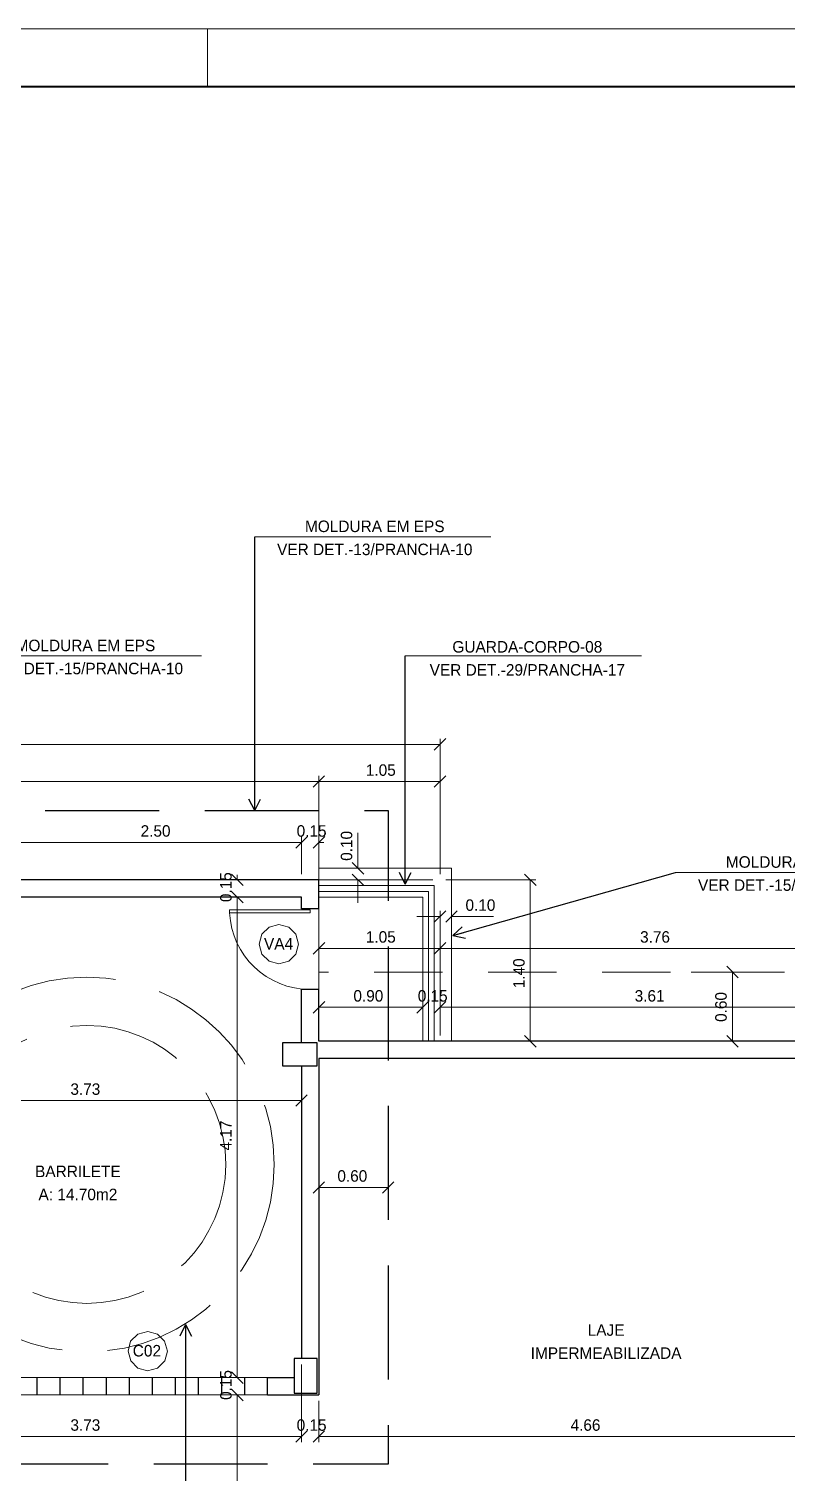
# Model space of a CAD drawing. Header units: metres. Extents: x 3.9 to 63.3, y 8 to 50.1.
# Drawn here: x 43.3 to 49.87, y 37.54 to 50.07 of the extents above; entities that cross this region are included whole.
import ezdxf
from ezdxf.enums import TextEntityAlignment as Align

# ---------------------------------------------------------------- set-up
doc = ezdxf.new("R2010")
doc.units = ezdxf.units.M
doc.header["$MEASUREMENT"] = 0
doc.linetypes.add('DGN Style 2', pattern=[0.988287, 0.592972, -0.395315])
doc.linetypes.add('DGN Style 3', pattern=[1.383601, 0.988287, -0.395315])
doc.layers.get('Defpoints').update_dxf_attribs({"lineweight": 0})
for name, color, linetype, lineweight in [('$1$23B - Cotas Aux 2', 7, 'Continuous', 0), ('00-EDIFICACOES TÉRREO', 7, 'Continuous', 0), ('CORNIJAS_VAR NA PLANTA PTIPO 1', 7, 'Continuous', 0), ('Level 1', 7, 'Continuous', 0), ('Level 12', 7, 'Continuous', 0), ('Level 25-1', 7, 'Continuous', 0), ('Level 27-1', 7, 'Continuous', 0), ('Level 39', 7, 'Continuous', 0), ('Level 50', 7, 'Continuous', 0), ('Level 60-1', 7, 'Continuous', 0), ('Level 62-1', 7, 'Continuous', 0), ('Level 63', 7, 'Continuous', 0)]:
    doc.layers.add(name, color=color, linetype=linetype, lineweight=lineweight)
doc.layers.add('6', color=6, linetype='Continuous')
doc.styles.add('Style-INTL_ENGINEERING', font='INTL_ENGINEERING.shx')
doc.dimstyles.get("Standard").update_dxf_attribs({"dimtxt": 0.18, "dimasz": 0.18, "dimexe": 0.18, "dimexo": 0.0625, "dimgap": 0.09, "dimtad": 0, "dimtih": 1, "dimtoh": 1, "dimdec": 4, "dimzin": 1, "dimdsep": 46, "dimtxsty": 'Standard', "dimcen": 0, "dimadec": 0, "dimazin": 0, "dimtfac": 1, "dimtdec": 4, "dimtofl": 0, "dimtmove": 0, "dimatfit": 3, "dimfxl": 0, "dimtolj": 1, "dimtzin": 1, "dimarcsym": 0})

# ---------------------------------------------------------------- blocks, each defined once
blk = doc.blocks.new('*U85')
at = {"layer": '00-EDIFICACOES TÉRREO', "color": 4, "linetype": 'Continuous', "lineweight": 0, "flags": 128}
blk.add_lwpolyline([(0.00342, 0), (0.00294, 0.00172), (0.00172, 0.00296), (0, 0.00342), (-0.00171, 0.00296), (-0.00296, 0.00172), (-0.00341, 0), (-0.00294, -0.00171), (-0.00172, -0.00295), (-0.00001, -0.00341), (0.00173, -0.00294), (0.00295, -0.00171)], close=True, dxfattribs=at)
at = {"layer": '00-EDIFICACOES TÉRREO', "color": 4, "linetype": 'Continuous', "lineweight": 0, "style": 'Style-INTL_ENGINEERING'}
blk.add_text('C02', height=0.001999, rotation=359.9999, dxfattribs=at).set_placement((-0.00259, -0.00093))
blk = doc.blocks.new('*D479')
at = {"layer": 'Defpoints', "color": 2, "linetype": 'Continuous', "lineweight": 0}
for p, q in [((45.665, 41.025), (45.665, 40.725)), ((41.89, 40.725), (41.989, 40.825)), ((41.939, 40.171), (41.939, 40.824)), ((45.665, 40.775), (41.939, 40.775)), ((45.714, 40.825), (45.615, 40.725))]:
    blk.add_line(p, q, dxfattribs=at)
at = {"layer": 'Defpoints'}
for p in [(45.665, 41.075), (41.939, 40.775), (43.802, 40.775), (41.939, 40.122)]:
    blk.add_point(p, dxfattribs=at)
at = {"layer": 'Defpoints', "color": 2, "linetype": 'Continuous', "lineweight": 0, "style": 'Style-INTL_ENGINEERING'}
blk.add_text('3.73', height=0.0995, dxfattribs=at).set_placement((43.66, 40.874), align=Align.MIDDLE_LEFT)
blk = doc.blocks.new('_Oblique')
at = {"color": 0, "linetype": 'ByBlock', "lineweight": -2}
blk.add_line((0.5, 0.5), (-0.5, -0.5), dxfattribs=at)
blk = doc.blocks.new('*D510')
at = {"layer": 'Defpoints', "color": 2, "linetype": 'Continuous', "lineweight": 0}
for p, q in [((45.057, 42.589), (45.157, 42.489)), ((45.615, 42.539), (45.058, 42.539)), ((45.107, 42.539), (45.107, 38.372)), ((45.157, 38.322), (45.057, 38.421)), ((45.32, 38.372), (45.058, 38.372))]:
    blk.add_line(p, q, dxfattribs=at)
at = {"layer": 'Defpoints'}
for p in [(45.665, 42.539), (45.107, 40.455), (45.107, 38.372), (45.369, 38.372)]:
    blk.add_point(p, dxfattribs=at)
at = {"layer": 'Defpoints', "color": 2, "linetype": 'Continuous', "lineweight": 0, "style": 'Style-INTL_ENGINEERING'}
blk.add_text('4.17', height=0.0995, rotation=90, dxfattribs=at).set_placement((45.008, 40.342), align=Align.MIDDLE_LEFT)
blk = doc.blocks.new('*D511')
at = {"layer": 'Defpoints', "color": 2, "linetype": 'Continuous', "lineweight": 0}
for p, q in [((45.157, 38.322), (45.057, 38.421)), ((45.32, 38.372), (45.058, 38.372)), ((45.107, 38.415), (45.107, 38.372)), ((45.057, 38.271), (45.157, 38.172)), ((45.32, 38.222), (45.058, 38.222)), ((45.107, 38.022), (45.107, 38.222))]:
    blk.add_line(p, q, dxfattribs=at)
at = {"layer": 'Defpoints'}
for p in [(45.369, 38.372), (45.107, 38.297), (45.107, 38.222), (45.369, 38.222)]:
    blk.add_point(p, dxfattribs=at)
at = {"layer": 'Defpoints', "color": 2, "linetype": 'Continuous', "lineweight": 0, "style": 'Style-INTL_ENGINEERING'}
blk.add_text('0.15', height=0.0995, rotation=90, dxfattribs=at).set_placement((45.008, 38.179), align=Align.MIDDLE_LEFT)
blk = doc.blocks.new('*D512')
at = {"layer": 'Defpoints', "color": 2, "linetype": 'Continuous', "lineweight": 0}
for p, q in [((45.057, 38.271), (45.157, 38.172)), ((45.32, 38.222), (45.058, 38.222)), ((45.107, 38.222), (45.107, 34.729)), ((44.744, 34.729), (45.157, 34.729)), ((45.157, 34.679), (45.057, 34.779))]:
    blk.add_line(p, q, dxfattribs=at)
at = {"layer": 'Defpoints'}
for p in [(45.369, 38.222), (45.107, 36.475), (44.695, 34.729), (45.107, 34.729)]:
    blk.add_point(p, dxfattribs=at)
at = {"layer": 'Defpoints', "color": 2, "linetype": 'Continuous', "lineweight": 0, "style": 'Style-INTL_ENGINEERING'}
blk.add_text('3.49', height=0.0995, rotation=90, dxfattribs=at).set_placement((45.008, 36.333), align=Align.MIDDLE_LEFT)
blk = doc.blocks.new('*D509')
at = {"layer": 'Defpoints', "color": 2, "linetype": 'Continuous', "lineweight": 0}
for p, q in [((45.157, 42.639), (45.057, 42.739)), ((45.107, 42.732), (45.107, 42.689)), ((45.057, 42.589), (45.157, 42.489)), ((45.765, 42.689), (45.058, 42.689)), ((45.615, 42.539), (45.058, 42.539)), ((45.107, 42.34), (45.107, 42.539))]:
    blk.add_line(p, q, dxfattribs=at)
at = {"layer": 'Defpoints'}
for p in [(45.107, 42.614), (45.815, 42.689), (45.107, 42.539), (45.665, 42.539)]:
    blk.add_point(p, dxfattribs=at)
at = {"layer": 'Defpoints', "color": 2, "linetype": 'Continuous', "lineweight": 0, "style": 'Style-INTL_ENGINEERING'}
blk.add_text('0.15', height=0.0995, rotation=90, dxfattribs=at).set_placement((45.008, 42.496), align=Align.MIDDLE_LEFT)
blk = doc.blocks.new('*D526')
at = {"layer": 'Defpoints', "color": 2, "linetype": 'Continuous', "lineweight": 0}
for p, q in [((43.115, 42.964), (43.214, 43.064)), ((43.165, 42.739), (43.165, 43.064)), ((45.665, 43.014), (43.165, 43.014)), ((45.715, 43.064), (45.615, 42.964)), ((45.665, 42.739), (45.665, 43.064))]:
    blk.add_line(p, q, dxfattribs=at)
at = {"layer": 'Defpoints'}
for p in [(43.165, 43.014), (44.415, 43.014), (43.165, 42.689), (45.665, 42.689)]:
    blk.add_point(p, dxfattribs=at)
at = {"layer": 'Defpoints', "color": 2, "linetype": 'Continuous', "lineweight": 0, "style": 'Style-INTL_ENGINEERING'}
blk.add_text('2.50', height=0.0995, dxfattribs=at).set_placement((44.269, 43.113), align=Align.MIDDLE_LEFT)
blk = doc.blocks.new('*D525')
at = {"layer": 'Defpoints', "color": 2, "linetype": 'Continuous', "lineweight": 0}
for p, q in [((45.465, 43.014), (45.665, 43.014)), ((45.715, 43.064), (45.615, 42.964)), ((45.665, 42.739), (45.665, 43.064)), ((45.765, 42.964), (45.865, 43.064)), ((45.815, 42.739), (45.815, 43.064)), ((45.858, 43.014), (45.815, 43.014))]:
    blk.add_line(p, q, dxfattribs=at)
at = {"layer": 'Defpoints'}
for p in [(45.665, 43.014), (45.74, 43.014), (45.665, 42.689), (45.815, 42.689)]:
    blk.add_point(p, dxfattribs=at)
at = {"layer": 'Defpoints', "color": 2, "linetype": 'Continuous', "lineweight": 0, "style": 'Style-INTL_ENGINEERING'}
blk.add_text('0.15', height=0.0995, dxfattribs=at).set_placement((45.622, 43.113), align=Align.MIDDLE_LEFT)
blk = doc.blocks.new('*D531')
at = {"layer": 'Defpoints', "color": 2, "linetype": 'Continuous', "lineweight": 0}
for p, q in [((37.985, 43.492), (38.084, 43.592)), ((38.035, 42.739), (38.035, 43.591)), ((45.864, 43.592), (45.765, 43.492)), ((45.815, 42.839), (45.815, 43.591)), ((45.815, 43.542), (38.035, 43.542))]:
    blk.add_line(p, q, dxfattribs=at)
at = {"layer": 'Defpoints'}
for p in [(38.035, 43.542), (41.925, 43.542), (45.815, 42.789), (38.035, 42.689)]:
    blk.add_point(p, dxfattribs=at)
at = {"layer": 'Defpoints', "color": 2, "linetype": 'Continuous', "lineweight": 0, "style": 'Style-INTL_ENGINEERING'}
blk.add_text('7.78', height=0.0995, dxfattribs=at).set_placement((41.783, 43.641), align=Align.MIDDLE_LEFT)
blk = doc.blocks.new('*D530')
at = {"layer": 'Defpoints', "color": 2, "linetype": 'Continuous', "lineweight": 0}
for p, q in [((45.765, 43.492), (45.864, 43.592)), ((45.815, 42.839), (45.815, 43.591)), ((46.914, 43.592), (46.815, 43.492)), ((46.865, 42.739), (46.865, 43.591)), ((46.865, 43.542), (45.815, 43.542))]:
    blk.add_line(p, q, dxfattribs=at)
at = {"layer": 'Defpoints'}
for p in [(45.815, 43.542), (46.34, 43.542), (45.815, 42.789), (46.865, 42.689)]:
    blk.add_point(p, dxfattribs=at)
at = {"layer": 'Defpoints', "color": 2, "linetype": 'Continuous', "lineweight": 0, "style": 'Style-INTL_ENGINEERING'}
blk.add_text('1.05', height=0.0995, dxfattribs=at).set_placement((46.222, 43.641), align=Align.MIDDLE_LEFT)
blk = doc.blocks.new('*D533')
at = {"layer": 'Defpoints', "color": 2, "linetype": 'Continuous', "lineweight": 0}
for p, q in [((33.676, 43.814), (33.775, 43.914)), ((33.725, 43.489), (33.725, 43.913)), ((33.725, 43.864), (46.865, 43.864)), ((46.914, 43.914), (46.815, 43.814)), ((46.865, 42.739), (46.865, 43.913))]:
    blk.add_line(p, q, dxfattribs=at)
at = {"layer": 'Defpoints'}
for p in [(40.295, 43.864), (46.865, 43.864), (33.725, 43.439), (46.865, 42.689)]:
    blk.add_point(p, dxfattribs=at)
at = {"layer": 'Defpoints', "color": 2, "linetype": 'Continuous', "lineweight": 0, "style": 'Style-INTL_ENGINEERING'}
blk.add_text('13.14', height=0.0995, dxfattribs=at).set_placement((40.165, 43.963), align=Align.MIDDLE_LEFT)
blk = doc.blocks.new('*D535')
at = {"layer": 'Defpoints', "color": 2, "linetype": 'Continuous', "lineweight": 0}
for p, q in [((45.765, 42.045), (45.865, 42.145)), ((45.815, 41.339), (45.815, 42.144)), ((46.865, 42.095), (45.815, 42.095)), ((46.914, 42.145), (46.815, 42.045)), ((46.865, 42.039), (46.865, 42.144))]:
    blk.add_line(p, q, dxfattribs=at)
at = {"layer": 'Defpoints'}
for p in [(45.815, 42.095), (46.34, 42.095), (46.865, 41.989), (45.815, 41.289)]:
    blk.add_point(p, dxfattribs=at)
at = {"layer": 'Defpoints', "color": 2, "linetype": 'Continuous', "lineweight": 0, "style": 'Style-INTL_ENGINEERING'}
blk.add_text('1.05', height=0.0995, dxfattribs=at).set_placement((46.222, 42.194), align=Align.MIDDLE_LEFT)
blk = doc.blocks.new('*D534')
at = {"layer": 'Defpoints', "color": 2, "linetype": 'Continuous', "lineweight": 0}
for p, q in [((46.815, 42.045), (46.914, 42.145)), ((46.865, 42.039), (46.865, 42.144)), ((50.625, 42.095), (46.865, 42.095)), ((50.674, 42.145), (50.575, 42.045)), ((50.625, 41.339), (50.625, 42.144))]:
    blk.add_line(p, q, dxfattribs=at)
at = {"layer": 'Defpoints'}
for p in [(46.865, 42.095), (48.745, 42.095), (46.865, 41.989), (50.625, 41.289)]:
    blk.add_point(p, dxfattribs=at)
at = {"layer": 'Defpoints', "color": 2, "linetype": 'Continuous', "lineweight": 0, "style": 'Style-INTL_ENGINEERING'}
blk.add_text('3.76', height=0.0995, dxfattribs=at).set_placement((48.6, 42.194), align=Align.MIDDLE_LEFT)
blk = doc.blocks.new('*D536')
at = {"layer": 'Defpoints', "color": 2, "linetype": 'Continuous', "lineweight": 0}
for p, q in [((46.665, 42.371), (46.865, 42.371)), ((46.914, 42.421), (46.815, 42.321)), ((46.865, 42.324), (46.865, 42.421)), ((46.915, 42.321), (47.014, 42.421)), ((46.965, 42.089), (46.965, 42.421)), ((47.33, 42.371), (46.965, 42.371))]:
    blk.add_line(p, q, dxfattribs=at)
at = {"layer": 'Defpoints'}
for p in [(46.965, 42.371), (47.208, 42.371), (46.865, 42.275), (46.965, 42.039)]:
    blk.add_point(p, dxfattribs=at)
at = {"layer": 'Defpoints', "color": 2, "linetype": 'Continuous', "lineweight": 0, "style": 'Style-INTL_ENGINEERING'}
blk.add_text('0.10', height=0.0995, dxfattribs=at).set_placement((47.086, 42.47), align=Align.MIDDLE_LEFT)
blk = doc.blocks.new('*D537')
at = {"layer": 'Defpoints', "color": 2, "linetype": 'Continuous', "lineweight": 0}
for p, q in [((47.598, 42.739), (47.698, 42.639)), ((46.914, 42.689), (47.697, 42.689)), ((47.648, 42.689), (47.648, 41.289)), ((47.698, 41.239), (47.598, 41.339)), ((47.014, 41.289), (47.697, 41.289))]:
    blk.add_line(p, q, dxfattribs=at)
at = {"layer": 'Defpoints'}
for p in [(46.865, 42.689), (47.648, 41.867), (46.965, 41.289), (47.648, 41.289)]:
    blk.add_point(p, dxfattribs=at)
at = {"layer": 'Defpoints', "color": 2, "linetype": 'Continuous', "lineweight": 0, "style": 'Style-INTL_ENGINEERING'}
blk.add_text('1.40', height=0.0995, rotation=90, dxfattribs=at).set_placement((47.549, 41.749), align=Align.MIDDLE_LEFT)
blk = doc.blocks.new('*D539')
at = {"layer": 'Defpoints', "color": 2, "linetype": 'Continuous', "lineweight": 0}
for p, q in [((46.815, 41.534), (46.914, 41.634)), ((46.865, 41.339), (46.865, 41.633)), ((50.475, 41.584), (46.865, 41.584)), ((50.524, 41.634), (50.425, 41.534)), ((50.475, 41.339), (50.475, 41.633))]:
    blk.add_line(p, q, dxfattribs=at)
at = {"layer": 'Defpoints'}
for p in [(46.865, 41.584), (48.67, 41.584), (46.865, 41.289), (50.475, 41.289)]:
    blk.add_point(p, dxfattribs=at)
at = {"layer": 'Defpoints', "color": 2, "linetype": 'Continuous', "lineweight": 0, "style": 'Style-INTL_ENGINEERING'}
blk.add_text('3.61', height=0.0995, dxfattribs=at).set_placement((48.553, 41.683), align=Align.MIDDLE_LEFT)
blk = doc.blocks.new('*D540')
at = {"layer": 'Defpoints', "color": 2, "linetype": 'Continuous', "lineweight": 0}
for p, q in [((46.515, 41.584), (46.715, 41.584)), ((46.764, 41.634), (46.665, 41.534)), ((46.715, 41.339), (46.715, 41.633)), ((46.815, 41.534), (46.914, 41.634)), ((46.865, 41.339), (46.865, 41.633)), ((46.907, 41.584), (46.865, 41.584))]:
    blk.add_line(p, q, dxfattribs=at)
at = {"layer": 'Defpoints'}
for p in [(46.715, 41.584), (46.79, 41.584), (46.715, 41.289), (46.865, 41.289)]:
    blk.add_point(p, dxfattribs=at)
at = {"layer": 'Defpoints', "color": 2, "linetype": 'Continuous', "lineweight": 0, "style": 'Style-INTL_ENGINEERING'}
blk.add_text('0.15', height=0.0995, dxfattribs=at).set_placement((46.672, 41.683), align=Align.MIDDLE_LEFT)
blk = doc.blocks.new('*D541')
at = {"layer": 'Defpoints', "color": 2, "linetype": 'Continuous', "lineweight": 0}
for p, q in [((45.765, 41.534), (45.865, 41.634)), ((45.815, 41.339), (45.815, 41.633)), ((46.715, 41.584), (45.815, 41.584)), ((46.764, 41.634), (46.665, 41.534)), ((46.715, 41.339), (46.715, 41.633))]:
    blk.add_line(p, q, dxfattribs=at)
at = {"layer": 'Defpoints'}
for p in [(45.815, 41.584), (46.265, 41.584), (45.815, 41.289), (46.715, 41.289)]:
    blk.add_point(p, dxfattribs=at)
at = {"layer": 'Defpoints', "color": 2, "linetype": 'Continuous', "lineweight": 0, "style": 'Style-INTL_ENGINEERING'}
blk.add_text('0.90', height=0.0995, dxfattribs=at).set_placement((46.114, 41.683), align=Align.MIDDLE_LEFT)
blk = doc.blocks.new('*D542')
at = {"layer": 'Defpoints', "color": 2, "linetype": 'Continuous', "lineweight": 0}
for p, q in [((49.042, 41.889), (49.45, 41.889)), ((49.351, 41.939), (49.45, 41.839)), ((49.401, 41.289), (49.401, 41.889)), ((49.401, 41.457), (49.401, 41.289)), ((49.45, 41.239), (49.351, 41.339)), ((49.311, 41.289), (49.45, 41.289))]:
    blk.add_line(p, q, dxfattribs=at)
at = {"layer": 'Defpoints'}
for p in [(48.992, 41.889), (49.401, 41.61), (49.261, 41.289), (49.401, 41.289)]:
    blk.add_point(p, dxfattribs=at)
at = {"layer": 'Defpoints', "color": 2, "linetype": 'Continuous', "lineweight": 0, "style": 'Style-INTL_ENGINEERING'}
blk.add_text('0.60', height=0.0995, rotation=90, dxfattribs=at).set_placement((49.301, 41.457), align=Align.MIDDLE_LEFT)
blk = doc.blocks.new('*D552')
at = {"layer": 'Defpoints', "color": 2, "linetype": 'Continuous', "lineweight": 0}
for p, q in [((45.815, 38.172), (45.815, 37.812)), ((45.765, 37.812), (45.864, 37.911)), ((50.475, 37.862), (45.815, 37.862)), ((50.524, 37.911), (50.425, 37.812)), ((50.475, 37.885), (50.475, 37.812))]:
    blk.add_line(p, q, dxfattribs=at)
at = {"layer": 'Defpoints'}
for p in [(45.815, 38.222), (45.815, 37.862), (48.145, 37.862), (50.475, 37.934)]:
    blk.add_point(p, dxfattribs=at)
at = {"layer": 'Defpoints', "color": 2, "linetype": 'Continuous', "lineweight": 0, "style": 'Style-INTL_ENGINEERING'}
blk.add_text('4.66', height=0.0995, dxfattribs=at).set_placement((47.997, 37.961), align=Align.MIDDLE_LEFT)
blk = doc.blocks.new('*D553')
at = {"layer": 'Defpoints', "color": 2, "linetype": 'Continuous', "lineweight": 0}
for p, q in [((45.665, 38.487), (45.665, 37.812)), ((45.815, 38.172), (45.815, 37.812)), ((45.465, 37.862), (45.665, 37.862)), ((45.714, 37.911), (45.615, 37.812)), ((45.765, 37.812), (45.864, 37.911)), ((45.857, 37.862), (45.815, 37.862))]:
    blk.add_line(p, q, dxfattribs=at)
at = {"layer": 'Defpoints'}
for p in [(45.665, 38.537), (45.815, 38.222), (45.665, 37.862), (45.74, 37.862)]:
    blk.add_point(p, dxfattribs=at)
at = {"layer": 'Defpoints', "color": 2, "linetype": 'Continuous', "lineweight": 0, "style": 'Style-INTL_ENGINEERING'}
blk.add_text('0.15', height=0.0995, dxfattribs=at).set_placement((45.622, 37.961), align=Align.MIDDLE_LEFT)
blk = doc.blocks.new('*D554')
at = {"layer": 'Defpoints', "color": 2, "linetype": 'Continuous', "lineweight": 0}
for p, q in [((45.665, 38.487), (45.665, 37.812)), ((41.939, 38.322), (41.939, 37.812)), ((41.89, 37.812), (41.989, 37.911)), ((45.665, 37.862), (41.939, 37.862)), ((45.714, 37.911), (45.615, 37.812))]:
    blk.add_line(p, q, dxfattribs=at)
at = {"layer": 'Defpoints'}
for p in [(45.665, 38.537), (41.939, 38.372), (41.939, 37.862), (43.802, 37.862)]:
    blk.add_point(p, dxfattribs=at)
at = {"layer": 'Defpoints', "color": 2, "linetype": 'Continuous', "lineweight": 0, "style": 'Style-INTL_ENGINEERING'}
blk.add_text('3.73', height=0.0995, dxfattribs=at).set_placement((43.66, 37.961), align=Align.MIDDLE_LEFT)
blk = doc.blocks.new('*D614')
at = {"layer": 'Defpoints', "color": 2, "linetype": 'Continuous', "lineweight": 0}
for p, q in [((46.153, 43.098), (46.153, 42.789)), ((46.203, 42.739), (46.103, 42.839)), ((46.384, 42.789), (46.103, 42.789)), ((46.103, 42.739), (46.203, 42.639)), ((46.384, 42.689), (46.103, 42.689)), ((46.153, 42.49), (46.153, 42.689))]:
    blk.add_line(p, q, dxfattribs=at)
at = {"layer": 'Defpoints'}
for p in [(46.153, 42.976), (46.434, 42.789), (46.153, 42.689), (46.434, 42.689)]:
    blk.add_point(p, dxfattribs=at)
at = {"layer": 'Defpoints', "color": 2, "linetype": 'Continuous', "lineweight": 0, "style": 'Style-INTL_ENGINEERING'}
blk.add_text('0.10', height=0.0995, rotation=90, dxfattribs=at).set_placement((46.054, 42.854), align=Align.MIDDLE_LEFT)
blk = doc.blocks.new('TerminatorOpen')
at = {"color": 0, "linetype": 'ByBlock', "lineweight": -2}
for q in [(-1, 0.5), (-1, 0), (-1, -0.5)]:
    blk.add_line((0, 0), q, dxfattribs=at)
blk = doc.blocks.new('*D624')
at = {"layer": 'Defpoints', "color": 2, "linetype": 'Continuous', "lineweight": 0}
for p, q in [((45.815, 40.38), (45.815, 39.972)), ((46.415, 40.107), (46.415, 39.972)), ((45.765, 39.972), (45.864, 40.071)), ((46.415, 40.021), (45.815, 40.021)), ((46.281, 40.021), (46.415, 40.021)), ((46.464, 40.071), (46.365, 39.972))]:
    blk.add_line(p, q, dxfattribs=at)
at = {"layer": 'Defpoints'}
for p in [(45.815, 40.429), (46.415, 40.157), (46.128, 40.021), (46.415, 40.021)]:
    blk.add_point(p, dxfattribs=at)
at = {"layer": 'Defpoints', "color": 2, "linetype": 'Continuous', "lineweight": 0, "style": 'Style-INTL_ENGINEERING'}
blk.add_text('0.60', height=0.0995, dxfattribs=at).set_placement((45.975, 40.121), align=Align.MIDDLE_LEFT)
blk = doc.blocks.new('*U654')
at = {"layer": '00-EDIFICACOES TÉRREO', "color": 4, "linetype": 'Continuous', "lineweight": 0, "flags": 128}
blk.add_lwpolyline([(0.00342, 0), (0.00294, 0.00172), (0.00172, 0.00296), (0, 0.00342), (-0.00171, 0.00296), (-0.00296, 0.00172), (-0.00341, 0), (-0.00294, -0.00171), (-0.00172, -0.00295), (-0.00001, -0.00341), (0.00173, -0.00294), (0.00295, -0.00171)], close=True, dxfattribs=at)
at = {"layer": '00-EDIFICACOES TÉRREO', "color": 4, "linetype": 'Continuous', "lineweight": 0, "style": 'Style-INTL_ENGINEERING'}
blk.add_text('VA4', height=0.001999, rotation=359.9999, dxfattribs=at).set_placement((-0.00259, -0.00093))
blk = doc.blocks.new('*U682')
at = {"layer": 'Level 25-1', "color": 7, "linetype": 'Continuous', "lineweight": 30}
for p, q in [((-1.1, 0.075), (-1.1, -0.075)), ((-0.9, 0.075), (-0.9, -0.075)), ((-0.7, 0.075), (-0.7, -0.075)), ((-0.5, 0.075), (-0.5, -0.075)), ((-0.3, 0.075), (-0.3, -0.075)), ((-0.1, 0.075), (-0.1, -0.075)), ((0.1, 0.075), (0.1, -0.075)), ((0.3, 0.075), (0.3, -0.075)), ((0.5, 0.075), (0.5, -0.075)), ((0.7, 0.075), (0.7, -0.075)), ((0.9, 0.075), (0.9, -0.075))]:
    blk.add_line(p, q, dxfattribs=at)
at = {"layer": 'Level 25-1', "color": 7, "linetype": 'Continuous', "lineweight": 13, "flags": 128}
blk.add_lwpolyline([(-1.1, 0.075), (1.1, 0.075), (1.1, -0.075), (-1.1, -0.075)], close=True, dxfattribs=at)
blk = doc.blocks.new('*U681')
at = {"layer": 'Level 25-1', "color": 7, "linetype": 'Continuous', "lineweight": 30}
blk.add_line((1.1, -0.075), (1.1, 0.075), dxfattribs=at)
blk.add_blockref('*U682', (0, 0), dxfattribs=at)
blk = doc.blocks.new('*U683')
at = {"layer": 'Defpoints', "color": 91, "linetype": 'DGN Style 3', "lineweight": 13}
for radius in [1.625, 1.205]:
    blk.add_circle((0, 0), radius, dxfattribs=at)
blk = doc.blocks.new('*U684')
at = {"layer": 'CORNIJAS_VAR NA PLANTA PTIPO 1', "color": 7, "linetype": 'DGN Style 3', "lineweight": 13, "flags": 128}
blk.add_lwpolyline([(15.315, 4.89), (16.365, 4.89), (16.365, 3.49)], dxfattribs=at)
at = {"layer": 'CORNIJAS_VAR NA PLANTA PTIPO 1', "color": 7, "linetype": 'Continuous', "lineweight": 13, "flags": 128}
blk.add_lwpolyline([(15.315, 4.74), (16.215, 4.74), (16.215, 3.49)], dxfattribs=at)
blk.add_lwpolyline([(15.315, 4.74), (16.215, 4.74), (16.215, 3.49)], dxfattribs=at)
at = {"layer": 'Level 50', "color": 190, "linetype": 'Continuous', "lineweight": 13, "flags": 128}
for points in [[(15.315, 4.84), (16.315, 4.84), (16.315, 3.49)], [(15.315, 4.84), (16.315, 4.84), (16.315, 3.49)], [(15.315, 4.79), (16.265, 4.79), (16.265, 3.49)], [(15.315, 4.79), (16.265, 4.79), (16.265, 3.49)]]:
    blk.add_lwpolyline(points, dxfattribs=at)
at = {"layer": 'Level 60-1', "color": 7, "linetype": 'Continuous', "lineweight": 13, "flags": 128}
blk.add_lwpolyline([(16.465, 3.49), (16.465, 4.99), (15.315, 4.99), (15.315, 4.89)], dxfattribs=at)
at = {"layer": 'Level 62-1', "color": 7, "linetype": 'Continuous', "lineweight": 13, "flags": 128}
blk.add_lwpolyline([(16.465, 3.49), (16.465, 4.99), (15.315, 4.99), (15.315, 4.89)], dxfattribs=at)

msp = doc.modelspace()

# ---------------------------------------------------------------- linework, layer by layer
at = {"layer": '$1$23B - Cotas Aux 2', "color": 7, "linetype": 'Continuous', "lineweight": 13}
for p, q in [((45.04, 42.404), (45.04, 42.429)), ((45.04, 42.429), (45.74, 42.429)), ((45.74, 42.404), (45.04, 42.404)), ((45.74, 42.429), (45.74, 42.404))]:
    msp.add_line(p, q, dxfattribs=at)
at = {"layer": '$1$23B - Cotas Aux 2', "color": 7, "linetype": 'Continuous', "lineweight": 13, "extrusion": (0, 0, -1)}
msp.add_ellipse((45.74, 42.434), major_axis=(-0.7, 0), ratio=0.993606, start_param=4.712386, end_param=6.239419, dxfattribs=at)
at = {"layer": '6', "linetype": 'Continuous'}
for points in [[(45.5, 41.075), (45.8, 41.075), (45.8, 41.275), (45.5, 41.275), (45.5, 41.075)], [(45.6, 38.237), (45.8, 38.237), (45.8, 38.537), (45.6, 38.537), (45.6, 38.237)]]:
    msp.add_lwpolyline(points, dxfattribs=at)
at = {"layer": 'Level 1', "color": 20, "linetype": 'Continuous', "lineweight": 13}
msp.add_line((45.815, 42.439), (45.815, 41.739), dxfattribs=at)
at = {"layer": 'Level 12', "color": 2, "linetype": 'Continuous', "lineweight": 13}
for p, q in [((47.306, 45.665), (45.258, 45.665)), ((44.797, 44.632), (42.749, 44.632)), ((48.612, 44.632), (46.564, 44.632)), ((50.955, 42.753), (48.907, 42.753))]:
    msp.add_line(p, q, dxfattribs=at)
at = {"layer": 'Level 25-1', "color": 7, "linetype": 'Continuous', "lineweight": 30}
for p, q in [((45.815, 42.439), (45.665, 42.439)), ((45.815, 41.739), (45.665, 41.739)), ((45.369, 38.372), (45.6, 38.372)), ((45.369, 38.222), (45.815, 38.222))]:
    msp.add_line(p, q, dxfattribs=at)
at = {"layer": 'Level 27-1', "color": 7, "linetype": 'DGN Style 3', "lineweight": 30, "flags": 128}
msp.add_lwpolyline([(26.674, 47.325), (34.325, 47.325), (34.325, 42.622), (42.415, 42.622), (42.415, 43.289), (46.415, 43.289), (46.415, 37.622), (14.585, 37.622), (14.585, 43.289), (18.585, 43.289), (18.585, 42.622), (26.674, 42.622)], close=True, dxfattribs=at)
at = {"layer": 'Level 27-1', "color": 7, "linetype": 'DGN Style 2', "lineweight": 13, "flags": 128}
msp.add_lwpolyline([(44.695, 33.979), (51.225, 33.979), (51.225, 41.889), (45.815, 41.889)], dxfattribs=at)
at = {"layer": 'Level 39', "color": 7, "linetype": 'Continuous', "lineweight": 30}
for p, q in [((45.815, 41.139), (45.815, 38.222)), ((45.665, 41.075), (45.665, 38.537))]:
    msp.add_line(p, q, dxfattribs=at)
at = {"layer": 'Level 39', "color": 7, "linetype": 'Continuous', "lineweight": 30, "flags": 128}
for points in [[(45.815, 42.439), (45.815, 42.689), (43.015, 42.689), (43.015, 42.022), (42.739, 42.022)], [(45.665, 42.439), (45.665, 42.539), (43.165, 42.539), (43.165, 41.872), (42.739, 41.872)], [(45.665, 41.275), (45.665, 41.739)], [(49.675, 34.579), (50.625, 34.579), (50.625, 41.289), (45.815, 41.289), (45.815, 41.739)], [(49.675, 34.729), (50.475, 34.729), (50.475, 41.139), (45.815, 41.139)]]:
    msp.add_lwpolyline(points, dxfattribs=at)
at = {"layer": 'Level 63', "color": 131, "linetype": 'Continuous', "lineweight": 0}
msp.add_line((44.849, 50.069), (44.849, 49.568), dxfattribs=at)
at = {"layer": 'Level 63', "color": 131, "linetype": 'Continuous', "lineweight": 40}
msp.add_line((5.149, 49.569), (62.85, 49.569), dxfattribs=at)
at = {"layer": 'Level 63', "color": 131, "linetype": 'Continuous', "lineweight": 0, "flags": 128}
msp.add_lwpolyline([(63.349, 50.069), (3.899, 50.069), (3.899, 8.019), (63.349, 8.019)], close=True, dxfattribs=at)

# ---------------------------------------------------------------- block references
at = {"layer": '00-EDIFICACOES TÉRREO', "color": 4, "linetype": 'Continuous', "lineweight": 0, "xscale": 50.00000000487893, "yscale": 50.00000000487893, "zscale": 50.00000000487893, "rotation": 0.0008004141529982}
for name, p in [('*U654', (45.468, 42.131)), ('*U85', (44.33, 38.602))]:
    msp.add_blockref(name, p, dxfattribs=at)
at = {"layer": 'Defpoints', "color": 91, "linetype": 'DGN Style 3', "lineweight": 13}
msp.add_blockref('*U683', (43.802, 40.221), dxfattribs=at)
at = {"layer": 'Level 25-1', "color": 7, "linetype": 'Continuous', "lineweight": 30}
msp.add_blockref('*U681', (44.269, 38.297), dxfattribs=at)
at = {"layer": 'Level 62-1', "color": 7, "linetype": 'Continuous', "lineweight": 13}
msp.add_blockref('*U684', (30.5, 37.799), dxfattribs=at)

# ---------------------------------------------------------------- texts
at = {"layer": 'Level 12', "color": 2, "linetype": 'Continuous', "lineweight": 13, "char_height": 0.1, "attachment_point": 5, "line_spacing_factor": 1.200006, "style": 'Style-INTL_ENGINEERING'}
for s, insert in [('MOLDURA EM EPS\\PVER DET.-13/PRANCHA-10\\P', (46.299, 45.654)), ('MOLDURA EM EPS\\PVER DET.-15/PRANCHA-10\\P', (43.79, 44.621)), ('GUARDA-CORPO-08\\PVER DET.-29/PRANCHA-17\\P', (47.622, 44.609)), ('MOLDURA EM EPS\\PVER DET.-15/PRANCHA-10\\P', (49.949, 42.743)), ('BARRILETE\\PA: 14.70m2\\P', (43.725, 40.06)), ('LAJE\\PIMPERMEABILIZADA\\P', (48.305, 38.685))]:
    msp.add_mtext(s, dxfattribs=dict(at, insert=insert))

# ---------------------------------------------------------------- dimensions: what is measured, and where the dimension line sits
at = {"layer": 'Defpoints', "color": 2, "linetype": 'Continuous', "lineweight": 0}
dim = msp.add_linear_dim(base=(46.865, 43.864), p1=(33.725, 43.439), p2=(46.865, 42.689), dimstyle='Standard', override={"dimtxt": 0.0995, "dimasz": 0.0995, "dimexe": 0.0495, "dimexo": 0.0495, "dimgap": 0.0495, "dimtad": 1, "dimtih": 0, "dimtoh": 0, "dimdec": 2, "dimzin": 3, "dimtxsty": 'Style-INTL_ENGINEERING', "dimblk": 'Oblique', "dimclre": 2, "dimtdec": 2, "dimatfit": 1, "dimtolj": 0, "dimtzin": 3, "dimlwe": 0}, dxfattribs=at)
dim.commit()
dim.dimension.update_dxf_attribs({"geometry": '*D533', "text_midpoint": (40.295, 43.864)})
for base, p1, p2, angle, override, picture, middle in [((38.035, 43.542), (45.815, 42.789), (38.035, 42.689), 180, {"dimtxt": 0.0995, "dimasz": 0.0995, "dimexe": 0.0495, "dimexo": 0.0495, "dimgap": 0.0495, "dimtad": 1, "dimtih": 0, "dimtoh": 0, "dimdec": 2, "dimzin": 3, "dimtxsty": 'Style-INTL_ENGINEERING', "dimblk": 'Oblique', "dimclre": 2, "dimtdec": 2, "dimatfit": 1, "dimfrac": 2, "dimtolj": 0, "dimtzin": 3, "dimlwe": 0}, '*D531', (41.925, 43.542)), ((45.815, 43.542), (46.865, 42.689), (45.815, 42.789), 180, {"dimtxt": 0.0995, "dimasz": 0.0995, "dimexe": 0.0495, "dimexo": 0.0495, "dimgap": 0.0495, "dimtad": 1, "dimtih": 0, "dimtoh": 0, "dimdec": 2, "dimzin": 3, "dimtxsty": 'Style-INTL_ENGINEERING', "dimblk": 'Oblique', "dimclre": 2, "dimtdec": 2, "dimatfit": 1, "dimfrac": 2, "dimtolj": 0, "dimtzin": 3, "dimlwe": 0}, '*D530', (46.34, 43.542)), ((43.165, 43.014), (45.665, 42.689), (43.165, 42.689), 180, {"dimtxt": 0.0995, "dimasz": 0.0995, "dimexe": 0.0495, "dimexo": 0.0495, "dimgap": 0.0495, "dimtad": 1, "dimtih": 0, "dimtoh": 0, "dimdec": 2, "dimzin": 3, "dimtxsty": 'Style-INTL_ENGINEERING', "dimblk": 'Oblique', "dimclre": 2, "dimtdec": 2, "dimatfit": 1, "dimfrac": 2, "dimtolj": 0, "dimtzin": 3, "dimlwe": 0}, '*D526', (44.415, 43.014)), ((45.107, 38.372), (45.665, 42.539), (45.369, 38.372), 270, {"dimtxt": 0.0995, "dimasz": 0.0995, "dimexe": 0.0495, "dimexo": 0.0495, "dimgap": 0.0495, "dimtad": 1, "dimtih": 0, "dimtoh": 0, "dimdec": 2, "dimzin": 3, "dimtxsty": 'Style-INTL_ENGINEERING', "dimblk": 'Oblique', "dimclre": 2, "dimtdec": 2, "dimatfit": 1, "dimtolj": 0, "dimtzin": 3, "dimlwe": 0}, '*D510', (45.107, 40.455)), ((45.815, 42.095), (46.865, 41.989), (45.815, 41.289), 180, {"dimtxt": 0.0995, "dimasz": 0.0995, "dimexe": 0.0495, "dimexo": 0.0495, "dimgap": 0.0495, "dimtad": 1, "dimtih": 0, "dimtoh": 0, "dimdec": 2, "dimzin": 3, "dimtxsty": 'Style-INTL_ENGINEERING', "dimblk": 'Oblique', "dimclre": 2, "dimtdec": 2, "dimatfit": 1, "dimfrac": 2, "dimtolj": 0, "dimtzin": 3, "dimlwe": 0}, '*D535', (46.34, 42.095)), ((46.865, 42.095), (50.625, 41.289), (46.865, 41.989), 180, {"dimtxt": 0.0995, "dimasz": 0.0995, "dimexe": 0.0495, "dimexo": 0.0495, "dimgap": 0.0495, "dimtad": 1, "dimtih": 0, "dimtoh": 0, "dimdec": 2, "dimzin": 3, "dimtxsty": 'Style-INTL_ENGINEERING', "dimblk": 'Oblique', "dimclre": 2, "dimtdec": 2, "dimatfit": 1, "dimfrac": 2, "dimtolj": 0, "dimtzin": 3, "dimlwe": 0}, '*D534', (48.745, 42.095)), ((45.815, 41.584), (46.715, 41.289), (45.815, 41.289), 180, {"dimtxt": 0.0995, "dimasz": 0.0995, "dimexe": 0.0495, "dimexo": 0.0495, "dimgap": 0.0495, "dimtad": 1, "dimtih": 0, "dimtoh": 0, "dimdec": 2, "dimzin": 3, "dimtxsty": 'Style-INTL_ENGINEERING', "dimblk": 'Oblique', "dimclre": 2, "dimtdec": 2, "dimatfit": 1, "dimfrac": 2, "dimtolj": 0, "dimtzin": 3, "dimlwe": 0}, '*D541', (46.265, 41.584)), ((46.865, 41.584), (50.475, 41.289), (46.865, 41.289), 180, {"dimtxt": 0.0995, "dimasz": 0.0995, "dimexe": 0.0495, "dimexo": 0.0495, "dimgap": 0.0495, "dimtad": 1, "dimtih": 0, "dimtoh": 0, "dimdec": 2, "dimzin": 3, "dimtxsty": 'Style-INTL_ENGINEERING', "dimblk": 'Oblique', "dimclre": 2, "dimtdec": 2, "dimatfit": 1, "dimfrac": 2, "dimtolj": 0, "dimtzin": 3, "dimlwe": 0}, '*D539', (48.67, 41.584)), ((41.939, 40.775), (45.665, 41.075), (41.939, 40.122), 180, {"dimtxt": 0.0995, "dimasz": 0.0995, "dimexe": 0.0495, "dimexo": 0.0495, "dimgap": 0.0495, "dimtad": 1, "dimtih": 0, "dimtoh": 0, "dimdec": 2, "dimzin": 3, "dimtxsty": 'Style-INTL_ENGINEERING', "dimblk": 'Oblique', "dimclre": 2, "dimtdec": 2, "dimatfit": 1, "dimtolj": 0, "dimtzin": 3, "dimlwe": 0}, '*D479', (43.802, 40.775)), ((41.939, 37.862), (45.665, 38.537), (41.939, 38.372), 180, {"dimtxt": 0.0995, "dimasz": 0.0995, "dimexe": 0.0495, "dimexo": 0.0495, "dimgap": 0.0495, "dimtad": 1, "dimtih": 0, "dimtoh": 0, "dimdec": 2, "dimzin": 3, "dimtxsty": 'Style-INTL_ENGINEERING', "dimblk": 'Oblique', "dimclre": 2, "dimtdec": 2, "dimatfit": 1, "dimtolj": 0, "dimtzin": 3, "dimlwe": 0}, '*D554', (43.802, 37.862)), ((45.107, 34.729), (45.369, 38.222), (44.695, 34.729), 270, {"dimtxt": 0.0995, "dimasz": 0.0995, "dimexe": 0.0495, "dimexo": 0.0495, "dimgap": 0.0495, "dimtad": 1, "dimtih": 0, "dimtoh": 0, "dimdec": 2, "dimzin": 3, "dimtxsty": 'Style-INTL_ENGINEERING', "dimblk": 'Oblique', "dimclre": 2, "dimtdec": 2, "dimatfit": 1, "dimtolj": 0, "dimtzin": 3, "dimlwe": 0}, '*D512', (45.107, 36.475)), ((45.815, 37.862), (50.475, 37.934), (45.815, 38.222), 180, {"dimtxt": 0.0995, "dimasz": 0.0995, "dimexe": 0.0495, "dimexo": 0.0495, "dimgap": 0.0495, "dimtad": 1, "dimtih": 0, "dimtoh": 0, "dimdec": 2, "dimzin": 3, "dimtxsty": 'Style-INTL_ENGINEERING', "dimblk": 'Oblique', "dimclre": 2, "dimtdec": 2, "dimatfit": 1, "dimtolj": 0, "dimtzin": 3, "dimlwe": 0}, '*D552', (48.145, 37.862))]:
    dim = msp.add_linear_dim(base=base, p1=p1, p2=p2, angle=angle, dimstyle='Standard', override=override, dxfattribs=at)
    dim.commit()
    dim.dimension.update_dxf_attribs({"geometry": picture, "text_midpoint": middle})
for base, p1, p2, angle, override, picture, middle in [((45.665, 43.014), (45.815, 42.689), (45.665, 42.689), 180, {"dimtxt": 0.0995, "dimasz": 0.0995, "dimexe": 0.0495, "dimexo": 0.0495, "dimgap": 0.0495, "dimtad": 1, "dimtih": 0, "dimtoh": 0, "dimdec": 2, "dimzin": 3, "dimtxsty": 'Style-INTL_ENGINEERING', "dimblk": 'Oblique', "dimclre": 2, "dimtdec": 2, "dimatfit": 1, "dimfrac": 2, "dimtolj": 0, "dimtzin": 3, "dimlwe": 0}, '*D525', (45.74, 43.014)), ((46.153, 42.689), (46.434, 42.789), (46.434, 42.689), 270, {"dimtxt": 0.0995, "dimasz": 0.0995, "dimexe": 0.0495, "dimexo": 0.0495, "dimgap": 0.0495, "dimtad": 1, "dimtih": 0, "dimtoh": 0, "dimdec": 2, "dimzin": 3, "dimtxsty": 'Style-INTL_ENGINEERING', "dimblk": 'Oblique', "dimclre": 2, "dimtdec": 2, "dimatfit": 1, "dimfrac": 2, "dimtolj": 0, "dimtzin": 3, "dimlwe": 0}, '*D614', (46.153, 42.976)), ((45.107, 42.539), (45.815, 42.689), (45.665, 42.539), 270, {"dimtxt": 0.0995, "dimasz": 0.0995, "dimexe": 0.0495, "dimexo": 0.0495, "dimgap": 0.0495, "dimtad": 1, "dimtih": 0, "dimtoh": 0, "dimdec": 2, "dimzin": 3, "dimtxsty": 'Style-INTL_ENGINEERING', "dimblk": 'Oblique', "dimclre": 2, "dimtdec": 2, "dimatfit": 1, "dimtolj": 0, "dimtzin": 3, "dimlwe": 0}, '*D509', (45.107, 42.614)), ((47.648, 41.289), (46.865, 42.689), (46.965, 41.289), 270, {"dimtxt": 0.0995, "dimasz": 0.0995, "dimexe": 0.0495, "dimexo": 0.0495, "dimgap": 0.0495, "dimtad": 1, "dimtih": 0, "dimtoh": 0, "dimdec": 2, "dimzin": 3, "dimtxsty": 'Style-INTL_ENGINEERING', "dimblk": 'Oblique', "dimclre": 2, "dimtdec": 2, "dimatfit": 1, "dimtolj": 0, "dimtzin": 3, "dimlwe": 0}, '*D537', (47.648, 41.867)), ((49.401, 41.289), (48.992, 41.889), (49.261, 41.289), 270, {"dimtxt": 0.0995, "dimasz": 0.0995, "dimexe": 0.0495, "dimexo": 0.0495, "dimgap": 0.0495, "dimtad": 1, "dimtih": 0, "dimtoh": 0, "dimdec": 2, "dimzin": 3, "dimtxsty": 'Style-INTL_ENGINEERING', "dimblk": 'Oblique', "dimclre": 2, "dimtdec": 2, "dimatfit": 1, "dimfrac": 2, "dimtolj": 0, "dimtzin": 3, "dimlwe": 0}, '*D542', (49.401, 41.61)), ((46.715, 41.584), (46.865, 41.289), (46.715, 41.289), 180, {"dimtxt": 0.0995, "dimasz": 0.0995, "dimexe": 0.0495, "dimexo": 0.0495, "dimgap": 0.0495, "dimtad": 1, "dimtih": 0, "dimtoh": 0, "dimdec": 2, "dimzin": 3, "dimtxsty": 'Style-INTL_ENGINEERING', "dimblk": 'Oblique', "dimclre": 2, "dimtdec": 2, "dimatfit": 1, "dimfrac": 2, "dimtolj": 0, "dimtzin": 3, "dimlwe": 0}, '*D540', (46.79, 41.584)), ((45.665, 37.862), (45.815, 38.222), (45.665, 38.537), 180, {"dimtxt": 0.0995, "dimasz": 0.0995, "dimexe": 0.0495, "dimexo": 0.0495, "dimgap": 0.0495, "dimtad": 1, "dimtih": 0, "dimtoh": 0, "dimdec": 2, "dimzin": 3, "dimtxsty": 'Style-INTL_ENGINEERING', "dimblk": 'Oblique', "dimclre": 2, "dimtdec": 2, "dimatfit": 1, "dimtolj": 0, "dimtzin": 3, "dimlwe": 0}, '*D553', (45.74, 37.862)), ((45.107, 38.222), (45.369, 38.372), (45.369, 38.222), 270, {"dimtxt": 0.0995, "dimasz": 0.0995, "dimexe": 0.0495, "dimexo": 0.0495, "dimgap": 0.0495, "dimtad": 1, "dimtih": 0, "dimtoh": 0, "dimdec": 2, "dimzin": 3, "dimtxsty": 'Style-INTL_ENGINEERING', "dimblk": 'Oblique', "dimclre": 2, "dimtdec": 2, "dimatfit": 1, "dimtolj": 0, "dimtzin": 3, "dimlwe": 0}, '*D511', (45.107, 38.297))]:
    dim = msp.add_linear_dim(base=base, p1=p1, p2=p2, angle=angle, dimstyle='Standard', override=override, dxfattribs=at)
    dim.commit()
    dim.dimension.update_dxf_attribs({"geometry": picture, "text_midpoint": middle, "dimtype": 160})
for base, p1, p2, picture, middle in [((46.965, 42.371), (46.865, 42.275), (46.965, 42.039), '*D536', (47.208, 42.371)), ((46.415, 40.021), (45.815, 40.429), (46.415, 40.157), '*D624', (46.128, 40.021))]:
    dim = msp.add_linear_dim(base=base, p1=p1, p2=p2, dimstyle='Standard', override={"dimtxt": 0.0995, "dimasz": 0.0995, "dimexe": 0.0495, "dimexo": 0.0495, "dimgap": 0.0495, "dimtad": 1, "dimtih": 0, "dimtoh": 0, "dimdec": 2, "dimzin": 3, "dimtxsty": 'Style-INTL_ENGINEERING', "dimblk": 'Oblique', "dimclre": 2, "dimtdec": 2, "dimatfit": 1, "dimfrac": 2, "dimtolj": 0, "dimtzin": 3, "dimlwe": 0}, dxfattribs=at)
    dim.commit()
    dim.dimension.update_dxf_attribs({"geometry": picture, "text_midpoint": middle, "dimtype": 160})

# ---------------------------------------------------------------- leaders
at = {"layer": 'Level 12', "color": 2, "linetype": 'Continuous', "lineweight": 13}
for points in [[(45.258, 43.289), (45.258, 45.665)], [(46.564, 42.652), (46.564, 44.632)], [(46.976, 42.205), (48.907, 42.753)], [(44.659, 38.832), (44.659, 37.2)]]:
    msp.add_leader(points, dimstyle='Standard', override={"dimtxt": 0.0995, "dimasz": 0.0995, "dimgap": 0, "dimtad": 1, "dimtxsty": 'Style-INTL_ENGINEERING', "dimldrblk": 'TerminatorOpen'}, dxfattribs=at)

doc.saveas('drawing.dxf')
